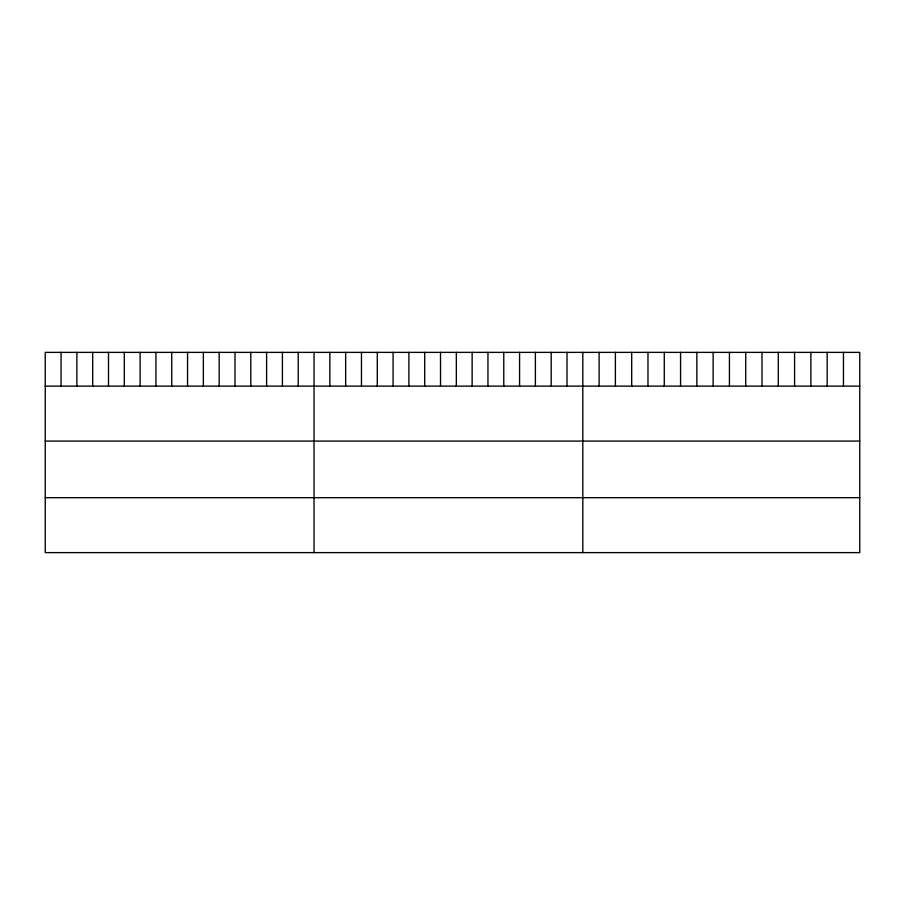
<?xml version="1.0" encoding="UTF-8"?>
<svg xmlns="http://www.w3.org/2000/svg" width="905" height="905" viewBox="0 0 905 905"><rect width="100%" height="100%" fill="white"/><g stroke="black" fill="none" stroke-linecap="round" stroke-linejoin="round"><path stroke-width="1.36" d="M859.75 386.13L859.75 552.627L45.25 552.627L45.25 352.373L859.75 352.373L859.75 386.13L45.25 386.13M45.25 441.074L859.75 441.074M45.25 497.682L859.75 497.682M843.46 352.373L843.46 386.13M827.17 352.373L827.17 386.13M810.88 352.373L810.88 386.13M794.59 352.373L794.59 386.13M778.3 352.373L778.3 386.13M762.01 352.373L762.01 386.13M745.72 352.373L745.72 386.13M729.43 352.373L729.43 386.13M713.14 352.373L713.14 386.13M696.85 352.373L696.85 386.13M680.56 352.373L680.56 386.13M664.27 352.373L664.27 386.13M647.98 352.373L647.98 386.13M631.69 352.373L631.69 386.13M615.4 352.373L615.4 386.13M599.11 352.373L599.11 386.13M582.82 352.373L582.82 552.627M567.005 352.373L567.005 386.13M551.202 352.373L551.202 386.13M535.387 352.373L535.387 386.13M519.572 352.373L519.572 386.13M503.768 352.373L503.768 386.13M487.953 352.373L487.953 386.13M472.139 352.373L472.139 386.13M456.335 352.373L456.335 386.13M440.52 352.373L440.52 386.13M424.717 352.373L424.717 386.13M408.902 352.373L408.902 386.13M393.087 352.373L393.087 386.13M377.283 352.373L377.283 386.13M361.468 352.373L361.468 386.13M345.653 352.373L345.653 386.13M329.85 352.373L329.85 386.13M314.035 352.373L314.035 552.627M298.22 352.373L298.22 386.13M282.417 352.373L282.417 386.13M266.602 352.373L266.602 386.13M250.787 352.373L250.787 386.13M234.983 352.373L234.983 386.13M219.168 352.373L219.168 386.13M203.353 352.373L203.353 386.13M187.55 352.373L187.55 386.13M171.735 352.373L171.735 386.13M155.932 352.373L155.932 386.13M140.117 352.373L140.117 386.13M124.302 352.373L124.302 386.13M108.498 352.373L108.498 386.13M92.683 352.373L92.683 386.13M76.868 352.373L76.868 386.13M61.065 352.373L61.065 386.13"/></g></svg>
